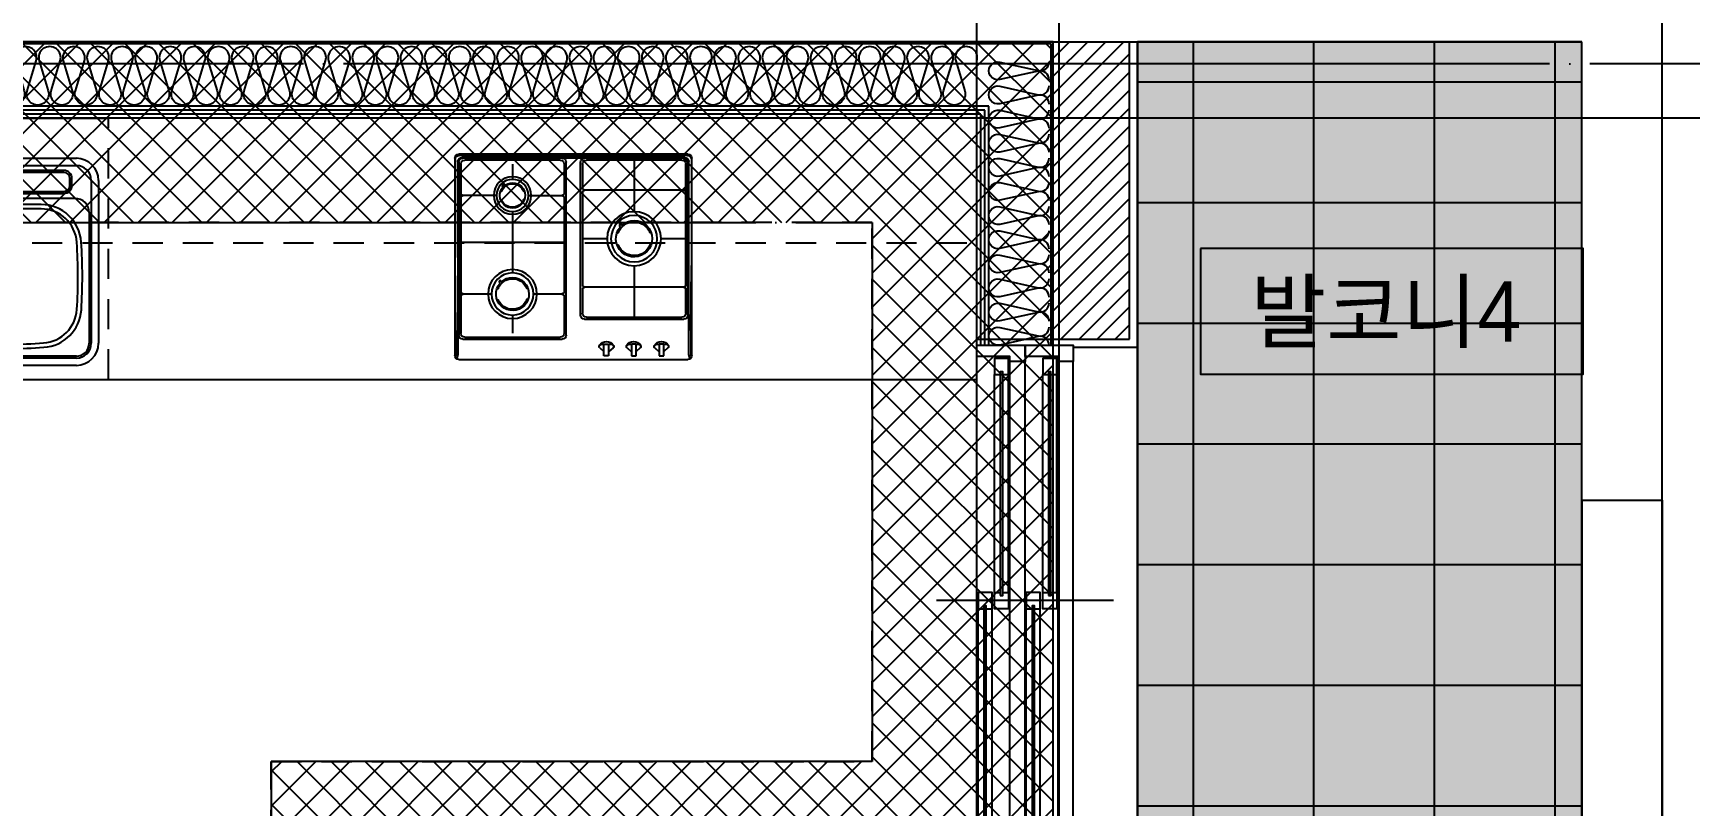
# Model space of a CAD drawing. Header units: millimetres. Extents: x -24416 to 92204, y -190080 to 23760.
# Drawn here: x 27491 to 31613, y -169201 to -167280 of the extents above; entities that cross this region are included whole.
import ezdxf
from ezdxf.enums import TextEntityAlignment as Align

# ---------------------------------------------------------------- set-up
doc = ezdxf.new("R2010")
doc.units = ezdxf.units.MM
doc.header["$LTSCALE"] = 50
for name, pattern in [('-HID', [2.5, 1.5, -1]), ('AUDIT_D_220706163347-0', [0]), ('CEN', [62, 60, -1, 0, -1]), ('HID', [2.5, 1.5, -1])]:
    doc.linetypes.add(name, pattern=pattern)
doc.layers.get('defpoints').update_dxf_attribs({"color": 139})
for name, color, linetype in [('A_HAT', 8, 'Continuous'), ('AA-단열-바닥-욕실', 30, 'Continuous'), ('CEN_CON', 1, 'CEN'), ('CEN_WALL', 12, 'CEN'), ('CONC', 2, 'Continuous'), ('dan1', 7, 'HID'), ('ELE3_CON', 7, 'Continuous'), ('ELE4', 4, 'Continuous'), ('ETC', 6, 'Continuous'), ('F-FUR-설치', 6, 'Continuous'), ('FIN', 6, 'Continuous'), ('FUR', 4, 'Continuous'), ('FUR_가전', 8, 'HID'), ('HAT', 9, 'Continuous'), ('INS', 252, 'Continuous'), ('INSUL', 8, 'Continuous'), ('WAL', 3, 'Continuous'), ('WAL_DRY', 7, 'Continuous'), ('WIN', 4, 'Continuous'), ('바닥타일', 8, 'Continuous'), ('실명', 3, 'AUDIT_D_220706163347-0'), ('실명박스', 7, 'AUDIT_D_220706163347-0')]:
    doc.layers.add(name, color=color, linetype=linetype)
for name, color, linetype, plot in [('AA-CEN', 1, 'CEN', False), ('Defpoint', 135, 'Continuous', False), ('MC', 135, 'Continuous', False)]:
    doc.layers.add(name, color=color, linetype=linetype, plot=plot)
doc.styles.add('HAUD01', font='Dotum.ttf')

# ---------------------------------------------------------------- blocks, each defined once
blk = doc.blocks.new('insul1')
blk.add_lwpolyline([(0, 0, 0.480617), (0.146, 0.183), (0.004, 0.817, -1.249969), (0.296, 0.817), (0.154, 0.183, 0.480617), (0.3, 0, 0.480617)], format="xyb")
blk = doc.blocks.new('A$Cd15f0f88')
at = {"layer": 'Defpoint'}
for p, q in [((100, 1300), (340, 1300)), ((100, 0), (340, 0))]:
    blk.add_line(p, q, dxfattribs=at)
at = {"layer": 'WIN', "color": 8}
for p, q in [((100, 43), (100, 1257)), ((182, 55), (182, 1245)), ((220, 55), (220, 1245)), ((302, 55), (302, 1245)), ((340, 55), (340, 1245)), ((144, 670), (144, 1212)), ((179, 670), (179, 1212)), ((264, 670), (264, 1212)), ((299, 670), (299, 1212)), ((103, 88), (103, 630)), ((138, 88), (138, 630)), ((223, 88), (223, 630)), ((258, 88), (258, 630))]:
    blk.add_line(p, q, dxfattribs=at)
at = {"layer": 'WIN'}
blk.add_line((440, 650), (0, 650), dxfattribs=at)
for points in [[(182, 1245), (182, 1257), (100, 1257), (100, 1285), (220, 1285), (220, 1245), (182, 1245)], [(302, 1245), (302, 1257), (220, 1257), (220, 1285), (340, 1285), (340, 1245), (302, 1245)], [(164.5, 1212), (179, 1212), (179, 1252), (144, 1252), (144, 1212), (158.5, 1212)], [(284.5, 1212), (299, 1212), (299, 1252), (264, 1252), (264, 1212), (278.5, 1212)], [(158.5, 663), (164.5, 663), (164.5, 1219), (158.5, 1219), (158.5, 663)], [(278.5, 663), (284.5, 663), (284.5, 1219), (278.5, 1219), (278.5, 663)], [(123.5, 630), (138, 630), (138, 670), (103, 670), (103, 630), (117.5, 630)], [(164.5, 670), (179, 670), (179, 630), (144, 630), (144, 670), (158.5, 670)], [(243.5, 630), (258, 630), (258, 670), (223, 670), (223, 630), (237.5, 630)], [(284.5, 670), (299, 670), (299, 630), (264, 630), (264, 670), (278.5, 670)], [(117.5, 81), (123.5, 81), (123.5, 637), (117.5, 637), (117.5, 81)], [(237.5, 81), (243.5, 81), (243.5, 637), (237.5, 637), (237.5, 81)], [(123.5, 88), (138, 88), (138, 48), (103, 48), (103, 88), (117.5, 88)], [(243.5, 88), (258, 88), (258, 48), (223, 48), (223, 88), (237.5, 88)], [(182, 55), (182, 43), (100, 43), (100, 15), (220, 15), (220, 55), (182, 55)], [(302, 55), (302, 43), (220, 43), (220, 15), (340, 15), (340, 55), (302, 55)]]:
    blk.add_lwpolyline(points, dxfattribs=at)
blk = doc.blocks.new('DongSinsul_1')
at = {"layer": 'INSUL'}
blk.add_lwpolyline([(0, 0.25, 1.34403), (0.35, 0.25), (0.2, 0.75, -1.34403), (0.55, 0.75), (0.4, 0.25)], format="xyb", dxfattribs=at)
blk = doc.blocks.new('K-sink')
at = {"layer": 'FUR'}
for p, q in [((-370, -105), (370, -105)), ((-370, -123), (370, -123)), ((-425, -565), (-425, -160)), ((-407, -160), (-407, -565)), ((-407, -565), (-407, -160)), ((-208.1, -150.2), (-210.6, -162.4)), ((-208.1, -150.2), (-210.6, -162.4)), ((-210.6, -162.4), (-203.8, -172.8)), ((-210.6, -162.4), (-203.8, -172.8)), ((-197.8, -143.4), (-208.1, -150.2)), ((-197.8, -143.4), (-208.1, -150.2)), ((-185.6, -145.9), (-197.8, -143.4)), ((-185.6, -145.9), (-197.8, -143.4)), ((-178.7, -156.2), (-185.6, -145.9)), ((-178.7, -156.2), (-185.6, -145.9)), ((-181.2, -168.4), (-178.7, -156.2)), ((-181.2, -168.4), (-178.7, -156.2)), ((-108.2, -128), (108.2, -128)), ((206.6, -155.1), (206.6, -172.4)), ((339.1, -135.1), (226.6, -135.1)), ((359.1, -172.4), (359.1, -155.1)), ((407, -160), (407, -565)), ((425, -160), (425, -565)), ((-367, -205), (-211.7, -205)), ((-203.8, -172.8), (-191.6, -175.3)), ((-203.8, -172.8), (-191.6, -175.3)), ((-191.6, -175.3), (-181.2, -168.4)), ((-191.6, -175.3), (-181.2, -168.4)), ((367, -205), (211.7, -205)), ((226.6, -192.4), (339.1, -192.4)), ((-402, -565), (-402, -240)), ((-282.3, -220), (-192, -220)), ((-282.3, -220), (-211.7, -220)), ((130, -230), (130, -602)), ((140, -220), (211.7, -220)), ((282.3, -220), (211.7, -220)), ((402, -240), (402, -565)), ((-157, -255), (-157, -544.5)), ((135.3, -597), (-370, -597)), ((370, -602), (-370, -602)), ((-129.7, -584.6), (-130.3, -592.4)), ((-118, -580), (0, -580)), ((118, -580), (0, -580)), ((129.7, -584.6), (130.3, -592.4)), ((370, -597), (135.3, -597)), ((370, -620), (-370, -620))]:
    blk.add_line(p, q, dxfattribs=at)
at = {"layer": 'FUR', "ltscale": 0.6}
for p, q in [((-217.1, -144.2), (-221.2, -164.5)), ((-221.2, -164.5), (-209.8, -181.7)), ((-199.9, -132.8), (-217.1, -144.2)), ((-179.6, -136.9), (-199.9, -132.8)), ((-168.1, -154.1), (-179.6, -136.9)), ((-172.2, -174.4), (-168.1, -154.1)), ((-209.8, -181.7), (-189.5, -185.9)), ((-191.6, -175.3), (-169.5, -208.6)), ((-189.5, -185.9), (-172.2, -174.4))]:
    blk.add_line(p, q, dxfattribs=at)
at = {"layer": 'FUR', "color": 199}
for p, q in [((-76.6, -140), (-93.4, -140)), ((87.5, -140), (-87.5, -140)), ((-85, -148.4), (-85, -131.6)), ((93.4, -140), (76.6, -140)), ((85, -148.4), (85, -131.6)), ((-282.3, -231), (-211.7, -231)), ((0, -445), (0, -208.5)), ((0, -326.8), (-129.1, -326.8)), ((0, -326.8), (140.9, -326.8))]:
    blk.add_line(p, q, dxfattribs=at)
at = {"layer": 'FUR', "color": 199, "ltscale": 0.5}
for p, q in [((211.6, -155.1), (211.6, -172.4)), ((339.1, -140.1), (226.6, -140.1)), ((354.1, -172.4), (354.1, -155.1)), ((-122.6, -189.3), (-120.6, -186.7)), ((122.6, -189.3), (120.3, -186.5)), ((226.6, -187.4), (339.1, -187.4)), ((-282.3, -226), (-192, -226)), ((110.6, -215), (-110.6, -215)), ((282.3, -231), (211.7, -231)), ((-162, -256), (-162, -543.5)), ((-118, -569), (0, -569)), ((118, -569), (0, -569))]:
    blk.add_line(p, q, dxfattribs=at)
at = {"layer": 'FUR', "ltscale": 0.5}
blk.add_line((110.6, -220), (-110.6, -220), dxfattribs=at)
at = {"layer": 'FUR', "color": 199}
for centre, radius in [((-195.2, -158.9), 21.9), ((-85, -140), 2.5), ((85, -140), 2.5), ((0, -320), 90), ((0, -320), 81)]:
    blk.add_circle(centre, radius, dxfattribs=at)
at = {"layer": 'FUR'}
for centre, radius in [((169.6, -160), 12.2), ((0, -320), 94.5)]:
    blk.add_circle(centre, radius, dxfattribs=at)
for centre, radius, start, end in [((-370, -160), 55, 90, 180), ((-370, -160), 37, 90, 180), ((370, -160), 55, 0, 90), ((370, -160), 37, 0, 90), ((-211.7, -100), 105, 270, 343.3193), ((0, -340), 200, 90, 131.4096), ((-108.2, -131), 3, 90, 163.3193), ((0, -340), 200, 48.5904, 90), ((108.2, -131), 3, 16.6807, 90), ((211.7, -100), 105, 196.6807, 270), ((226.6, -155.1), 20, 90, 180), ((339.1, -155.1), 20, 360, 90), ((-367, -240), 35, 90, 180), ((-211.7, -100), 120, 270, 311.4096), ((211.7, -100), 120, 228.5904, 270), ((226.6, -172.4), 20, 180, 270), ((339.1, -172.4), 20, 270, 0), ((367, -240), 35, 0, 90), ((-282.3, -320), 100, 90, 176.1774), ((-192, -255), 35, 0, 90), ((140, -230), 10, 90.025, 180), ((282.3, -320), 100, 3.8226, 90), ((914.2, -400), 1299.2, 176.1751, 183.5988), ((-915, -400), 1300, 356.4036, 3.8226), ((-282.6, -475.3), 100, 183.5964, 266.1102), ((282.6, -475.3), 100, 273.8898, 356.4036), ((-370, -565), 55, 180, 270), ((-370, -565), 37, 180, 270), ((-370, -565), 32, 180, 270), ((-140.2, 1619.9), 2200, 266.1102, 270.5776), ((-192, -544.5), 35, 268.6272, 0), ((140.2, 1619.9), 2200, 269.4224, 273.8898), ((370, -565), 32, 270, 0), ((370, -565), 37, 270, 0), ((370, -565), 55, 270, 0), ((-135.3, -592), 5, 270, 355), ((-124.7, -585.1), 5, 90.4028, 175), ((140.2, 1619.9), 2200, 269.4224, 269.5972), ((124.7, -585.1), 5, 5, 89.5972), ((138.7, -588.4), 8.66, 181.0559, 263.1777), ((135.3, -592), 5, 185, 270)]:
    blk.add_arc(centre, radius, start, end, dxfattribs=at)
at = {"layer": 'FUR', "color": 199, "ltscale": 0.5}
for centre, radius, start, end in [((0, -340), 195, 90, 128.1858), ((0, -340), 195, 51.926, 90), ((226.6, -155.1), 15, 90, 180), ((339.1, -155.1), 15, 0, 90), ((-112.1, -200.1), 15, 134.2485, 274.3944), ((112.1, -200.1), 15, 265.6056, 45.7515), ((226.6, -172.4), 15, 180, 270), ((339.1, -172.4), 15, 270, 0), ((-282.3, -320), 94, 90, 176.1774), ((-192, -256), 30, 0, 90), ((222.9, -131.6), 100, 228.7744, 263.5192), ((282.3, -320), 89, 3.8226, 90), ((915, -400), 1294, 176.1774, 183.5964), ((-915, -400), 1289, 356.4036, 3.8226), ((-282.6, -475.3), 94, 183.5964, 266.1102), ((282.6, -475.3), 89, 273.8898, 356.4036), ((-140.2, 1619.9), 2194, 266.1102, 268.6266), ((-192, -543.5), 30, 268.6266, 0), ((140.2, 1619.9), 2189, 269.4224, 273.8898)]:
    blk.add_arc(centre, radius, start, end, dxfattribs=at)
at = {"layer": 'FUR', "ltscale": 0.5}
for centre, start, end in [((-112.1, -200.1), 134.2485, 274.3944), ((112.1, -200.1), 265.6056, 45.7515)]:
    blk.add_arc(centre, 20, start, end, dxfattribs=at)
at = {"layer": 'FUR', "color": 199}
for centre, radius, start, end in [((-282.3, -320), 89, 90, 176.1774), ((-222.9, -131.6), 100, 276.4808, 311.2256), ((914.2, -400), 1288.2, 176.1751, 183.5988), ((-282.6, -475.3), 89, 183.5964, 266.1102), ((-140.2, 1619.9), 2189, 266.1102, 270.5776)]:
    blk.add_arc(centre, radius, start, end, dxfattribs=at)
at = {"layer": 'FUR', "ltscale": 0.6}
for points in [[(-221.2, -164.5), (-210.6, -162.4), (-208.1, -150.2), (-217.1, -144.2)], [(-209.8, -181.7), (-203.8, -172.8), (-210.6, -162.4), (-221.2, -164.5)], [(-217.1, -144.2), (-199.9, -132.8), (-197.8, -143.4), (-208.1, -150.2)], [(-199.9, -132.8), (-197.8, -143.4), (-185.6, -145.9), (-179.6, -136.9)], [(-179.6, -136.9), (-185.6, -145.9), (-178.7, -156.2), (-168.1, -154.1)], [(-172.2, -174.4), (-168.1, -154.1), (-178.7, -156.2), (-181.2, -168.4)], [(-209.8, -181.7), (-189.5, -185.9), (-191.6, -175.3), (-203.8, -172.8)], [(-184, -194.2), (-189.5, -185.9), (-191.6, -175.3), (-184, -194.2)], [(-191.6, -175.3), (-169.5, -208.6), (-191.6, -175.3)], [(-124.5, -274.7), (-124.5, -274.7), (-184, -194.2)], [(-172.2, -174.4), (-166.7, -182.8), (-166.7, -182.8), (-181.2, -168.4)], [(-159.1, -201.7), (-181.2, -168.4), (-181.2, -168.4), (-159.1, -201.7)], [(-115.8, -269), (-115.3, -268.8), (-124.9, -275.1), (-124.5, -274.7)], [(-115.1, -273.3), (-115.8, -269), (-124.5, -274.7), (-120.8, -277.1)], [(-124.2, -286.5), (-120.4, -284), (-114.2, -287.1), (-113.9, -291.7)], [(-104.4, -285.4), (-113.9, -291.7), (-114.2, -287.1), (-108.5, -283.3)], [(-105.1, -273.9), (-108.9, -276.4), (-108.5, -283.3), (-104.4, -285.4)]]:
    blk.add_3dface(points, dxfattribs=at)
at = {"layer": 'FUR', "ltscale": 0.6, "invisible_edges": 8}
for points in [[(-191.6, -175.3), (-203.8, -172.8), (-210.6, -162.4), (-208.1, -150.2)], [(-197.8, -143.4), (-185.6, -145.9), (-178.7, -156.2), (-181.2, -168.4)], [(-124.9, -275.1), (-124.5, -274.7), (-124.5, -274.7), (-120.8, -277.1)], [(-120.8, -277.1), (-120.4, -284), (-124.2, -286.5), (-124.9, -275.1)], [(-120.4, -284), (-120.8, -277.1), (-115.1, -273.3), (-108.9, -276.4)], [(-108.9, -276.4), (-108.5, -283.3), (-114.2, -287.1), (-120.4, -284)], [(-108.9, -276.4), (-105.1, -273.9), (-115.3, -268.8), (-115.8, -269)], [(-115.8, -269), (-115.8, -269), (-115.1, -273.3), (-108.9, -276.4)]]:
    blk.add_3dface(points, dxfattribs=at)
at = {"layer": 'FUR', "invisible_edges": 10}
blk.add_3dface([(-208.1, -150.2), (-197.8, -143.4), (-181.2, -168.4), (-191.6, -175.3)], dxfattribs=at)
at = {"layer": 'FUR'}
for points in [[(-189.5, -185.9), (-191.6, -175.3), (-181.2, -168.4), (-172.2, -174.4)], [(-166.7, -182.8), (-181.2, -168.4), (-191.6, -175.3), (-184, -194.2)], [(-181.2, -168.4), (-191.6, -175.3), (-169.5, -208.6), (-159.1, -201.7)], [(-169.5, -208.6), (-159.1, -201.7), (-181.2, -168.4), (-191.6, -175.3)], [(-172.2, -174.4), (-166.7, -182.8), (-184, -194.2), (-189.5, -185.9)], [(-184, -194.2), (-166.7, -182.8), (-115.8, -269), (-124.5, -274.7)], [(-115.8, -269), (-166.7, -182.8), (-184, -194.2), (-124.5, -274.7)], [(-115.8, -269), (-115.8, -269), (-166.7, -182.8)]]:
    blk.add_3dface(points, dxfattribs=at)
blk = doc.blocks.new('싱크')
at = {"layer": 'defpoints'}
for p, q in [((-18.3, 0), (-18.3, 1350)), ((631.7, 0), (631.7, 1350))]:
    blk.add_line(p, q, dxfattribs=at)
at = {"layer": 'defpoints', "linetype": '-HID'}
for p, q in [((631.7, 1350), (-18.3, 1350)), ((631.7, 450), (-18.3, 450)), ((631.7, 0), (-18.3, 0))]:
    blk.add_line(p, q, dxfattribs=at)
at = {"layer": 'FUR_가전', "rotation": 90}
blk.add_blockref('K-sink', (-23.3, 900), dxfattribs=at)
blk = doc.blocks.new('쿡탑')
at = {"layer": 'FUR'}
for p, q in [((460711, 189095.4), (460711, 189585.4)), ((460721, 189595.4), (461291, 189595.4)), ((460722, 189592.4), (461290, 189592.4)), ((460729, 189587.4), (461283, 189587.4)), ((460731, 189585.4), (461281, 189585.4)), ((461301, 189585.4), (461301, 189095.4)), ((460712, 189582.4), (460712, 189318.9)), ((460719, 189103.9), (460719, 189577.4)), ((460721, 189195.4), (460721, 189575.4)), ((460726, 189267.1), (460726, 189570.4)), ((460736, 189580.4), (460973.5, 189580.4)), ((460854.8, 189580.4), (460854.8, 189452.6)), ((460983.5, 189570.4), (460983.5, 189508.6)), ((460988.5, 189195.4), (460988.5, 189575.4)), ((461023.5, 189145.4), (461023.5, 189575.4)), ((461028.5, 189570.4), (461028.5, 189495.4)), ((461038.5, 189580.4), (461276, 189580.4)), ((461157.3, 189570.4), (461157.3, 189532.9)), ((461286, 189570.4), (461286, 189150.4)), ((461291, 189575.4), (461291, 189145.4)), ((461293, 189577.4), (461293, 189103.9)), ((461300, 189582.4), (461300, 189338.9)), ((460728, 189508.6), (460726, 189508.6)), ((460728, 189503.6), (460726, 189503.6)), ((460730.3, 189506.1), (460979.2, 189506.1)), ((460981.6, 189508.6), (460983.5, 189508.6)), ((460981.6, 189503.6), (460983.5, 189503.6)), ((460983.5, 189503.6), (460983.5, 189267.1)), ((461030.5, 189495.4), (461028.5, 189495.4)), ((461028.5, 189490.4), (461028.5, 189250.4)), ((461030.5, 189490.4), (461028.5, 189490.4)), ((461117.2, 189492.9), (461032.9, 189492.9)), ((461197.3, 189492.9), (461281.7, 189492.9)), ((461284.1, 189495.4), (461286, 189495.4)), ((461284.1, 189490.4), (461286, 189490.4)), ((461157.3, 189452.8), (461157.3, 189300.1)), ((460726, 189385.4), (460787.6, 189385.4)), ((460922, 189385.4), (460983.5, 189385.4)), ((461286, 189376.5), (461028.5, 189376.5)), ((461298, 189156.9), (461300, 189338.9)), ((460714, 189156.9), (460712, 189318.9)), ((460854.8, 189318.1), (460854.8, 189190.4)), ((460728, 189267.1), (460726, 189267.1)), ((460726, 189200.4), (460726, 189262.1)), ((460728, 189262.1), (460726, 189262.1)), ((460730.3, 189264.6), (460979.2, 189264.6)), ((460981.6, 189267.1), (460983.5, 189267.1)), ((460981.6, 189262.1), (460983.5, 189262.1)), ((460983.5, 189262.1), (460983.5, 189200.4)), ((461030.5, 189250.4), (461028.5, 189250.4)), ((461028.5, 189245.4), (461028.5, 189150.4)), ((461030.5, 189245.4), (461028.5, 189245.4)), ((461032.8, 189247.9), (461105, 189247.9)), ((461209.6, 189247.9), (461281.7, 189247.9)), ((461284.1, 189250.4), (461286, 189250.4)), ((461284.1, 189245.4), (461286, 189245.4)), ((460978.5, 189185.4), (460731, 189185.4)), ((460973.5, 189190.4), (460736, 189190.4)), ((461157.3, 189195.6), (461157.3, 189150.4)), ((460714, 189156.9), (460714, 189095.4)), ((461281, 189135.4), (461033.5, 189135.4)), ((461276, 189140.4), (461038.5, 189140.4)), ((461298, 189156.9), (461298, 189095.4)), ((460770.5, 189113.9), (460780.7, 189104.7)), ((460770.5, 189113.9), (460780.7, 189104.7)), ((460780.9, 189123.2), (460792.2, 189123.2)), ((460780.9, 189094.2), (460780.9, 189123.2)), ((460780.9, 189123.2), (460792.2, 189123.2)), ((460780.9, 189094.2), (460780.9, 189123.2)), ((460792.2, 189094.2), (460780.9, 189094.2)), ((460792.2, 189094.2), (460780.9, 189094.2)), ((460792.2, 189123.2), (460792.2, 189094.2)), ((460792.2, 189123.2), (460792.2, 189094.2)), ((460803.4, 189113.7), (460792.2, 189104.5)), ((460803.4, 189113.7), (460792.2, 189104.5)), ((460839.4, 189113.9), (460849.6, 189104.7)), ((460839.4, 189113.9), (460849.6, 189104.7)), ((460839.4, 189113.9), (460849.6, 189104.7)), ((460839.4, 189113.9), (460849.6, 189104.7)), ((460839.4, 189113.9), (460849.6, 189104.7)), ((460839.4, 189113.9), (460849.6, 189104.7)), ((460839.4, 189113.9), (460849.6, 189104.7)), ((460839.4, 189113.9), (460849.6, 189104.7)), ((460849.9, 189123.1), (460861.2, 189123.1)), ((460849.9, 189094.2), (460849.9, 189123.1)), ((460849.9, 189123.1), (460861.2, 189123.1)), ((460849.9, 189094.2), (460849.9, 189123.1)), ((460849.9, 189123.1), (460861.2, 189123.1)), ((460849.9, 189094.2), (460849.9, 189123.1)), ((460849.9, 189123.1), (460861.2, 189123.1)), ((460849.9, 189094.2), (460849.9, 189123.1)), ((460849.9, 189123.1), (460861.2, 189123.1)), ((460849.9, 189094.2), (460849.9, 189123.1)), ((460849.9, 189123.1), (460861.2, 189123.1)), ((460849.9, 189094.2), (460849.9, 189123.1)), ((460849.9, 189123.1), (460861.2, 189123.1)), ((460849.9, 189094.2), (460849.9, 189123.1)), ((460849.9, 189123.1), (460861.2, 189123.1)), ((460849.9, 189094.2), (460849.9, 189123.1)), ((460861.2, 189094.2), (460849.9, 189094.2)), ((460861.2, 189094.2), (460849.9, 189094.2)), ((460861.2, 189094.2), (460849.9, 189094.2)), ((460861.2, 189094.2), (460849.9, 189094.2)), ((460861.2, 189094.2), (460849.9, 189094.2)), ((460861.2, 189094.2), (460849.9, 189094.2)), ((460861.2, 189094.2), (460849.9, 189094.2)), ((460861.2, 189094.2), (460849.9, 189094.2)), ((460872.3, 189113.7), (460861.1, 189104.5)), ((460872.3, 189113.7), (460861.1, 189104.5)), ((460872.3, 189113.7), (460861.1, 189104.5)), ((460872.3, 189113.7), (460861.1, 189104.5)), ((460872.3, 189113.7), (460861.1, 189104.5)), ((460872.3, 189113.7), (460861.1, 189104.5)), ((460872.3, 189113.7), (460861.1, 189104.5)), ((460872.3, 189113.7), (460861.1, 189104.5)), ((460861.2, 189123.1), (460861.2, 189094.2)), ((460861.2, 189123.1), (460861.2, 189094.2)), ((460861.2, 189123.1), (460861.2, 189094.2)), ((460861.2, 189123.1), (460861.2, 189094.2)), ((460861.2, 189123.1), (460861.2, 189094.2)), ((460861.2, 189123.1), (460861.2, 189094.2)), ((460861.2, 189123.1), (460861.2, 189094.2)), ((460861.2, 189123.1), (460861.2, 189094.2)), ((460907.3, 189113.7), (460918.4, 189104.5)), ((460907.3, 189113.7), (460918.4, 189104.5)), ((460907.3, 189113.7), (460918.4, 189104.5)), ((460907.3, 189113.7), (460918.4, 189104.5)), ((460907.3, 189113.7), (460918.4, 189104.5)), ((460907.3, 189113.7), (460918.4, 189104.5)), ((460907.3, 189113.7), (460918.4, 189104.5)), ((460907.3, 189113.7), (460918.4, 189104.5)), ((460929.7, 189123.1), (460918.4, 189123.1)), ((460918.4, 189123.1), (460918.4, 189094.2)), ((460929.7, 189123.1), (460918.4, 189123.1)), ((460918.4, 189123.1), (460918.4, 189094.2)), ((460929.7, 189123.1), (460918.4, 189123.1)), ((460918.4, 189123.1), (460918.4, 189094.2)), ((460929.7, 189123.1), (460918.4, 189123.1)), ((460918.4, 189123.1), (460918.4, 189094.2)), ((460929.7, 189123.1), (460918.4, 189123.1)), ((460918.4, 189123.1), (460918.4, 189094.2)), ((460929.7, 189123.1), (460918.4, 189123.1)), ((460918.4, 189123.1), (460918.4, 189094.2)), ((460929.7, 189123.1), (460918.4, 189123.1)), ((460918.4, 189123.1), (460918.4, 189094.2)), ((460929.7, 189123.1), (460918.4, 189123.1)), ((460918.4, 189123.1), (460918.4, 189094.2)), ((460918.4, 189094.2), (460929.7, 189094.2)), ((460918.4, 189094.2), (460929.7, 189094.2)), ((460918.4, 189094.2), (460929.7, 189094.2)), ((460918.4, 189094.2), (460929.7, 189094.2)), ((460918.4, 189094.2), (460929.7, 189094.2)), ((460918.4, 189094.2), (460929.7, 189094.2)), ((460918.4, 189094.2), (460929.7, 189094.2)), ((460918.4, 189094.2), (460929.7, 189094.2)), ((460929.7, 189094.2), (460929.7, 189123.1)), ((460929.7, 189094.2), (460929.7, 189123.1)), ((460929.7, 189094.2), (460929.7, 189123.1)), ((460929.7, 189094.2), (460929.7, 189123.1)), ((460929.7, 189094.2), (460929.7, 189123.1)), ((460929.7, 189094.2), (460929.7, 189123.1)), ((460929.7, 189094.2), (460929.7, 189123.1)), ((460929.7, 189094.2), (460929.7, 189123.1)), ((460940.2, 189113.9), (460930, 189104.7)), ((460940.2, 189113.9), (460930, 189104.7)), ((460940.2, 189113.9), (460930, 189104.7)), ((460940.2, 189113.9), (460930, 189104.7)), ((460940.2, 189113.9), (460930, 189104.7)), ((460940.2, 189113.9), (460930, 189104.7)), ((460940.2, 189113.9), (460930, 189104.7)), ((460940.2, 189113.9), (460930, 189104.7)), ((461291, 189085.4), (460721, 189085.4))]:
    blk.add_line(p, q, dxfattribs=at)
for centre, radius in [((461157.3, 189492.9), 46.7), ((461157.3, 189492.9), 40), ((460854.8, 189385.4), 67.2), ((460854.8, 189385.4), 57.7), ((461157.3, 189247.9), 60.9), ((461157.3, 189247.9), 52.3)]:
    blk.add_circle(centre, radius, dxfattribs=at)
for centre, radius, start, end in [((460721, 189585.4), 10, 90, 180), ((460722, 189582.4), 10, 90, 180), ((460729, 189577.4), 10, 90, 180), ((460731, 189575.4), 10, 90, 180), ((460978.5, 189575.4), 10, 0, 90), ((461033.5, 189575.4), 10, 90, 180), ((461281, 189575.4), 10, 0, 90), ((461283, 189577.4), 10, 0, 90), ((461290, 189582.4), 10, 0, 90), ((461291, 189585.4), 10, 0, 90), ((460736, 189570.4), 10, 90, 180), ((460973.5, 189570.4), 10, 0, 90), ((461038.5, 189570.4), 10, 90, 180), ((461276, 189570.4), 10, 0, 90), ((460727.8, 189506.1), 2.51, 274.2415, 85.7585), ((460981.7, 189506.1), 2.51, 94.2415, 265.7585), ((461157.3, 189492.9), 31.4, 46.3378, 40.7194), ((461157.9, 189550.4), 55.6, 237.2301, 237.6615), ((461129, 189504.7), 1.53, 237.6615, 337.2181), ((461157.3, 189492.9), 29.2, 21.5687, 157.2181), ((461185.8, 189504.1), 1.53, 201.5687, 301.1252), ((461157.9, 189550.4), 55.6, 301.1252, 301.5566), ((461030.3, 189492.9), 2.51, 274.2415, 85.7585), ((461156.1, 189435.2), 55.6, 120.4999, 120.9395), ((461128.7, 189481.7), 1.53, 21.2578, 120.4999), ((461157.3, 189492.9), 29.2, 201.2578, 336.4054), ((461185.4, 189480.6), 1.53, 57.1633, 156.4054), ((461156.1, 189435.2), 55.6, 56.7238, 57.1633), ((461284.2, 189492.9), 2.51, 94.2415, 265.7585), ((460854.8, 189385.4), 45.2, 46.3378, 40.7194), ((460854.8, 189385.4), 42, 21.5687, 157.2181), ((460855.7, 189468.2), 80, 237.2301, 237.6615), ((460814, 189402.5), 2.21, 237.6615, 337.2181), ((460895.9, 189401.6), 2.21, 201.5687, 301.1252), ((460855.7, 189468.2), 80, 301.1252, 301.5566), ((460853.1, 189302.3), 80, 120.4999, 120.9395), ((460813.6, 189369.3), 2.21, 21.2578, 120.4999), ((460854.8, 189385.4), 42, 201.2578, 336.4054), ((460895.3, 189367.7), 2.21, 57.1633, 156.4054), ((460853.1, 189302.3), 80, 56.7238, 57.1633), ((460727.8, 189264.6), 2.51, 274.2415, 85.7585), ((460981.7, 189264.6), 2.51, 94.2415, 265.7585), ((461157.3, 189247.9), 41, 46.3378, 40.7194), ((461158.1, 189323), 72.6, 237.2301, 237.6615), ((461120.3, 189263.4), 2, 237.6615, 337.2181), ((461157.3, 189247.9), 38.1, 21.5687, 157.2181), ((461194.5, 189262.6), 2, 201.5687, 301.1252), ((461158.1, 189323), 72.6, 301.1252, 301.5566), ((461030.3, 189247.9), 2.51, 274.2415, 85.7585), ((461155.7, 189172.5), 72.6, 120.4999, 120.9395), ((461119.9, 189233.3), 2, 21.2578, 120.4999), ((461157.3, 189247.9), 38.1, 201.2578, 336.4054), ((461194, 189231.8), 2, 57.1633, 156.4054), ((461155.7, 189172.5), 72.6, 56.7238, 57.1633), ((461284.2, 189247.9), 2.51, 94.2415, 265.7585), ((460731, 189195.4), 10, 180, 270), ((460736, 189200.4), 10, 180, 270), ((460973.5, 189200.4), 10, 270, 0), ((460978.5, 189195.4), 10, 270, 0), ((460787, 189109.6), 20.4, 31.2565, 148.5357), ((460787, 189109.6), 20.4, 31.2565, 148.5357), ((460855.9, 189109.5), 20.4, 31.2565, 148.5357), ((460855.9, 189109.5), 20.4, 31.2565, 148.5357), ((460855.9, 189109.5), 20.4, 31.2565, 148.5357), ((460855.9, 189109.5), 20.4, 31.2565, 148.5357), ((460855.9, 189109.5), 20.4, 31.2565, 148.5357), ((460855.9, 189109.5), 20.4, 31.2565, 148.5357), ((460855.9, 189109.5), 20.4, 31.2565, 148.5357), ((460855.9, 189109.5), 20.4, 31.2565, 148.5357), ((460923.6, 189109.5), 20.4, 31.4643, 148.7435), ((460923.6, 189109.5), 20.4, 31.4643, 148.7435), ((460923.6, 189109.5), 20.4, 31.4643, 148.7435), ((460923.6, 189109.5), 20.4, 31.4643, 148.7435), ((460923.6, 189109.5), 20.4, 31.4643, 148.7435), ((460923.6, 189109.5), 20.4, 31.4643, 148.7435), ((460923.6, 189109.5), 20.4, 31.4643, 148.7435), ((460923.6, 189109.5), 20.4, 31.4643, 148.7435), ((461033.5, 189145.4), 10, 180, 270), ((461038.5, 189150.4), 10, 180, 270), ((461276, 189150.4), 10, 270, 0), ((461281, 189145.4), 10, 270, 0), ((460721, 189095.4), 10, 180, 270), ((460708.5, 189096.9), 5.72, 302.473, 344.4523), ((460658.6, 189105.8), 60.4, 341.5721, 1.816), ((460773.8, 189117.6), 5, 148.5357, 228.0471), ((460773.8, 189117.6), 5, 148.5357, 228.0471), ((460776.4, 189115.1), 8.47, 57.3013, 148.1768), ((460776.4, 189115.1), 8.47, 57.3013, 148.1768), ((460796.9, 189113.5), 9.86, 34.7229, 117.6077), ((460796.9, 189113.5), 9.86, 34.7229, 117.6077), ((460800.2, 189117.6), 5, 309.4595, 31.2565), ((460800.2, 189117.6), 5, 309.4595, 31.2565), ((460842.8, 189117.6), 5, 148.5357, 228.0471), ((460842.8, 189117.6), 5, 148.5357, 228.0471), ((460842.8, 189117.6), 5, 148.5357, 228.0471), ((460842.8, 189117.6), 5, 148.5357, 228.0471), ((460842.8, 189117.6), 5, 148.5357, 228.0471), ((460842.8, 189117.6), 5, 148.5357, 228.0471), ((460842.8, 189117.6), 5, 148.5357, 228.0471), ((460842.8, 189117.6), 5, 148.5357, 228.0471), ((460845.3, 189115), 8.47, 57.3013, 148.1768), ((460845.3, 189115), 8.47, 57.3013, 148.1768), ((460845.3, 189115), 8.47, 57.3013, 148.1768), ((460845.3, 189115), 8.47, 57.3013, 148.1768), ((460845.3, 189115), 8.47, 57.3013, 148.1768), ((460845.3, 189115), 8.47, 57.3013, 148.1768), ((460845.3, 189115), 8.47, 57.3013, 148.1768), ((460845.3, 189115), 8.47, 57.3013, 148.1768), ((460865.8, 189113.4), 9.86, 34.7229, 117.6077), ((460865.8, 189113.4), 9.86, 34.7229, 117.6077), ((460865.8, 189113.4), 9.86, 34.7229, 117.6077), ((460865.8, 189113.4), 9.86, 34.7229, 117.6077), ((460865.8, 189113.4), 9.86, 34.7229, 117.6077), ((460865.8, 189113.4), 9.86, 34.7229, 117.6077), ((460865.8, 189113.4), 9.86, 34.7229, 117.6077), ((460865.8, 189113.4), 9.86, 34.7229, 117.6077), ((460869.1, 189117.5), 5, 309.4595, 31.2565), ((460869.1, 189117.5), 5, 309.4595, 31.2565), ((460869.1, 189117.5), 5, 309.4595, 31.2565), ((460869.1, 189117.5), 5, 309.4595, 31.2565), ((460869.1, 189117.5), 5, 309.4595, 31.2565), ((460869.1, 189117.5), 5, 309.4595, 31.2565), ((460869.1, 189117.5), 5, 309.4595, 31.2565), ((460869.1, 189117.5), 5, 309.4595, 31.2565), ((460910.5, 189117.5), 5, 148.7435, 230.5405), ((460910.5, 189117.5), 5, 148.7435, 230.5405), ((460910.5, 189117.5), 5, 148.7435, 230.5405), ((460910.5, 189117.5), 5, 148.7435, 230.5405), ((460910.5, 189117.5), 5, 148.7435, 230.5405), ((460910.5, 189117.5), 5, 148.7435, 230.5405), ((460910.5, 189117.5), 5, 148.7435, 230.5405), ((460910.5, 189117.5), 5, 148.7435, 230.5405), ((460913.8, 189113.4), 9.86, 62.3923, 145.2771), ((460913.8, 189113.4), 9.86, 62.3923, 145.2771), ((460913.8, 189113.4), 9.86, 62.3923, 145.2771), ((460913.8, 189113.4), 9.86, 62.3923, 145.2771), ((460913.8, 189113.4), 9.86, 62.3923, 145.2771), ((460913.8, 189113.4), 9.86, 62.3923, 145.2771), ((460913.8, 189113.4), 9.86, 62.3923, 145.2771), ((460913.8, 189113.4), 9.86, 62.3923, 145.2771), ((460934.2, 189115), 8.47, 31.8232, 122.6987), ((460934.2, 189115), 8.47, 31.8232, 122.6987), ((460934.2, 189115), 8.47, 31.8232, 122.6987), ((460934.2, 189115), 8.47, 31.8232, 122.6987), ((460934.2, 189115), 8.47, 31.8232, 122.6987), ((460934.2, 189115), 8.47, 31.8232, 122.6987), ((460934.2, 189115), 8.47, 31.8232, 122.6987), ((460934.2, 189115), 8.47, 31.8232, 122.6987), ((460936.8, 189117.6), 5, 311.9529, 31.4643), ((460936.8, 189117.6), 5, 311.9529, 31.4643), ((460936.8, 189117.6), 5, 311.9529, 31.4643), ((460936.8, 189117.6), 5, 311.9529, 31.4643), ((460936.8, 189117.6), 5, 311.9529, 31.4643), ((460936.8, 189117.6), 5, 311.9529, 31.4643), ((460936.8, 189117.6), 5, 311.9529, 31.4643), ((460936.8, 189117.6), 5, 311.9529, 31.4643), ((461291, 189095.4), 10, 270, 0), ((461353.4, 189105.8), 60.4, 178.184, 198.4279), ((461303.5, 189096.9), 5.72, 195.5477, 237.527)]:
    blk.add_arc(centre, radius, start, end, dxfattribs=at)
at = {"layer": 'FUR', "extrusion": (0, 0, -1)}
for centre, major_axis in [((461180.8, 189516), (0, -2.7)), ((460888.6, 189418.7), (0, -3.88)), ((461187.9, 189278.1), (0, -3.52))]:
    blk.add_ellipse(centre, major_axis=major_axis, ratio=0.678938, start_param=1.412183, end_param=6.112097, dxfattribs=at)
blk = doc.blocks.new('U-131B(기본)', base_point=(-85340.5, -187585.7))
at = {"layer": 'A_HAT'}
h = blk.add_hatch(dxfattribs=at)
h.set_pattern_fill('ANSI31', color=256, scale=10, style=0)
h.set_pattern_definition([(45, (-275322.57, -137101.113), (-22.4506403, 22.4506403), [])])
h.paths.add_polyline_path([(-59845.5, -177325.7), (-59655.5, -177325.7), (-59655.5, -176585.7), (-59845.5, -176585.7)])
at = {"layer": '바닥타일'}
h = blk.add_hatch(dxfattribs=at)
h.set_pattern_fill('_USER', color=256, scale=300, double=1, pattern_type=0)
h.set_pattern_definition([(0, (-275322.57, -137101.1), (0, 300), []), (90, (-275322.57, -137101.1), (-300, 2e-14), [])])
h.paths.add_polyline_path([(-59635.5, -178825.7), (-58530.5, -178825.7), (-58530.5, -176585.7), (-59635.5, -176585.7)])
at = {"layer": 'CEN_CON'}
for p, q in [((-58330.5, -179305.7), (-58330.5, -175555.7)), ((-55510.5, -176640.7), (-64385.5, -176640.7))]:
    blk.add_line(p, q, dxfattribs=at)
at = {"layer": 'CEN_WALL'}
blk.add_line((-59830.5, -179040.7), (-59830.5, -175555.7), dxfattribs=at)
at = {"layer": 'CONC'}
for p, q in [((-58330.5, -177725.7), (-58330.5, -175610.7)), ((-64035.5, -176585.7), (-59445.5, -176585.7)), ((-59445.5, -176585.7), (-58530.5, -176585.7)), ((-58530.5, -177725.7), (-58530.5, -176585.7)), ((-58530.5, -177725.7), (-58330.5, -177725.7))]:
    blk.add_line(p, q, dxfattribs=at)
at = {"layer": 'dan1'}
blk.add_lwpolyline([(-64545.5, -185620.7), (-61790.5, -185620.7), (-61790.5, -181445.7), (-61790.5, -181445.7), (-61790.5, -178375.7), (-60295.5, -178375.7), (-60295.5, -177035.7), (-63585.5, -177035.7), (-63585.5, -181010.7), (-63895.5, -181010.7)], dxfattribs=at)
at = {"layer": 'ELE3_CON'}
for p, q in [((-58530.5, -177725.7), (-58530.5, -178625.7)), ((-58330.5, -177725.7), (-58330.5, -178625.7))]:
    blk.add_line(p, q, dxfattribs=at)
at = {"layer": 'ELE4'}
blk.add_line((-59635.5, -178605.7), (-59635.5, -177345.7), dxfattribs=at)
at = {"layer": 'FIN'}
for p, q in [((-59635.5, -177345.7), (-59635.5, -176585.7)), ((-59795.5, -177345.7), (-59635.5, -177345.7))]:
    blk.add_line(p, q, dxfattribs=at)
at = {"layer": 'FUR', "linetype": 'HID'}
blk.add_line((-63885.5, -177085.7), (-60035.5, -177085.7), dxfattribs=at)
at = {"layer": 'FUR'}
blk.add_lwpolyline([(-63885.5, -177425.7), (-60035.5, -177425.7), (-60035.5, -176775.7), (-63885.5, -176775.7)], close=True, dxfattribs=at)
at = {"layer": 'INS'}
for p, q in [((-59850.5, -176590.7), (-64025.5, -176590.7)), ((-59850.5, -177340.7), (-59850.5, -176590.7)), ((-60005.5, -176745.7), (-63915.5, -176745.7)), ((-60005.5, -177340.7), (-60005.5, -176745.7))]:
    blk.add_line(p, q, dxfattribs=at)
at = {"layer": 'MC'}
for p, q in [((-60035.5, -179040.7), (-60035.5, -175555.7)), ((-55510.5, -176775.7), (-64385.5, -176775.7))]:
    blk.add_line(p, q, dxfattribs=at)
at = {"layer": 'WAL'}
for p, q in [((-59845.5, -177325.7), (-59845.5, -176585.7)), ((-59655.5, -177325.7), (-59655.5, -176585.7)), ((-59845.5, -177325.7), (-59655.5, -177325.7))]:
    blk.add_line(p, q, dxfattribs=at)
at = {"layer": 'WAL_DRY'}
for p, q in [((-60015.5, -176755.7), (-63905.5, -176755.7)), ((-60015.5, -177340.7), (-60015.5, -176755.7)), ((-60025.5, -176765.7), (-63895.5, -176765.7)), ((-60025.5, -177340.7), (-60025.5, -176765.7))]:
    blk.add_line(p, q, dxfattribs=at)
at = {"layer": 'F-FUR-설치', "xscale": -1}
blk.add_blockref('쿡탑', (399966.8, -366461.1), dxfattribs=at)
at = {"layer": 'FUR', "rotation": 270}
blk.add_blockref('싱크', (-63545.5, -176794), dxfattribs=at)
at = {"layer": 'INS', "xscale": 150.0000000000003, "yscale": 150.0000000000003, "zscale": 150.0000000000003, "rotation": 90, "row_count": 1, "column_count": 12, "row_spacing": -7.888609052210118e-30, "column_spacing": 60.00000000000016}
blk.add_blockref('insul1', (-59855.5, -177340.7), dxfattribs=at)
at = {"layer": 'INSUL', "xscale": 150, "yscale": 150, "zscale": 150, "rotation": 179.9999999999996, "row_count": 1, "column_count": 66, "row_spacing": 1, "column_spacing": 60}
blk.add_blockref('DongSinsul_1', (-60035.5, -176595.7), dxfattribs=at)
at = {"layer": 'WIN'}
blk.add_blockref('A$Cd15f0f88', (-60135.5, -178625.7), dxfattribs=at)
blk = doc.blocks.new('A$C415C5DAF')
at = {"layer": '실명박스'}
blk.add_lwpolyline([(17909.5, -186192.3), (17909.5, -186504.8), (18862.1, -186504.8), (18862.1, -186192.3)], close=True, dxfattribs=at)
at = {"layer": '실명', "style": 'HAUD01'}
blk.add_text('발코니4', height=150, dxfattribs=at).set_placement((18371.1, -186347.5), align=Align.MIDDLE)
blk = doc.blocks.new('A$C1CAF0AFA')
at = {"layer": 'ETC'}
h = blk.add_hatch(dxfattribs=at)
h.set_pattern_fill('CROSS', color=256, scale=10, angle=45)
h.set_pattern_definition([(45, (146065.76, -53460), (7e-15, 89.802561), [31.75, -95.25]), (135, (146088.21, -53460), (-89.802561, 7e-15), [31.75, -95.25])])
h.paths.add_polyline_path([(6318.8, -201860.9), (4478.8, -201860.9), (4478.8, -200570.9), (6318.8, -200570.9)])
h.paths.add_polyline_path([(6448.8, -201860.9), (6448.8, -200580.9), (8088.8, -200580.9), (8088.8, -200755.9), (16098.8, -200755.9), (16098.8, -201860.9)])
h.paths.add_polyline_path([(30238.8, -193300.9), (31343.8, -193300.9), (31343.8, -191060.9), (30238.8, -191060.9)])
h.paths.add_polyline_path([(28743.8, -193510.9), (29208.8, -193510.9), (29208.8, -194420.9), (29848.8, -194420.9), (29848.8, -201860.9), (19288.8, -201860.9), (19288.8, -200755.9), (28743.8, -200755.9)])
h.paths.add_polyline_path([(4478.8, -192515.9), (6708.8, -192515.9), (6708.8, -191925.9), (8648.8, -191925.9), (8648.8, -192810.9), (9118.8, -192810.9), (9118.8, -191925.9), (12818.8, -191925.9), (12818.8, -193280.9), (8888.8, -193280.9), (8888.8, -193730.9), (4478.8, -193720.9)])
at = {"layer": 'HAT'}
h = blk.add_hatch(dxfattribs=at)
h.set_pattern_fill('_USER', color=5, scale=60, angle=45, double=1, pattern_type=0)
h.set_pattern_definition([(45, (0, -53460), (-42.426407, 42.426407), []), (135, (0, -53460), (-42.426407, -42.426407), [])])
h.paths.add_polyline_path([(16098.8, -198242), (19288.8, -198224.5), (19288.8, -200545.9), (28533.8, -200545.9), (28533.8, -193300.9), (30028.8, -193300.9), (30028.8, -191060.9), (25838.8, -191060.9), (25838.8, -195035.9), (19288.8, -195035.9), (19288.8, -195485.9), (25778.8, -195485.9), (25778.8, -195163.4), (25978.8, -195163.4), (25978.8, -195485.9), (26288.8, -195485.9), (26288.8, -191510.9), (29578.8, -191510.9), (29578.8, -192850.9), (28083.8, -192850.9), (28083.8, -200095.9), (25328.8, -200095.9), (25328.8, -200385.9), (25128.8, -200385.9), (25128.8, -200095.9), (19738.8, -200095.9), (19738.8, -197775.9), (15648.8, -197775.9), (15648.8, -200095.9), (13198.8, -200095.9), (13198.8, -200385.9), (12998.8, -200385.9), (12998.8, -200095.9), (8748.8, -200095.9), (8748.8, -199920.9), (8478.8, -199920.9), (8478.8, -200210.9), (8278.8, -200210.9), (8278.8, -199920.9), (4928.8, -199920.9), (4928.8, -194380.9), (8278.8, -194380.9), (8278.8, -194090.9), (8478.8, -194090.9), (8478.8, -194380.9), (9548.8, -194380.9), (9548.8, -193940.9), (12388.8, -193940.9), (12388.8, -195485.9), (12698.8, -195485.9), (12698.8, -195163.4), (12898.8, -195163.4), (12898.8, -195485.9), (19051.8, -195485.9), (19051.8, -195035.9), (16968.8, -195035.9), (16968.8, -194886), (15568.8, -194886), (15568.8, -195035.9), (12838.8, -195035.9), (12838.8, -193490.9), (9098.8, -193490.9), (9098.8, -193930.9), (4478.8, -193930.9), (4478.8, -200370.9), (8298.8, -200370.9), (8298.8, -200545.9), (16098.8, -200545.9)])
at = {"layer": 'AA-CEN', "color": 4}
for points in [[(19288.8, -200545.9), (28533.8, -200545.9), (28533.8, -193300.9), (30028.8, -193300.9), (30028.8, -191060.9), (25838.8, -191060.9)], [(26288.8, -191510.9), (29578.8, -191510.9), (29578.8, -192850.9), (28083.8, -192850.9), (28083.8, -200095.9), (25328.8, -200095.9)]]:
    blk.add_lwpolyline(points, dxfattribs=at)
at = {"layer": 'AA-CEN'}
blk.add_lwpolyline([(30238.8, -193300.9), (31343.8, -193300.9), (31343.8, -191060.9), (30238.8, -191060.9)], close=True, dxfattribs=at)

msp = doc.modelspace()

# ---------------------------------------------------------------- block references
msp.add_blockref('U-131B(기본)', (4533.8, -178300.9))
at = {"layer": 'AA-단열-바닥-욕실'}
msp.add_blockref('A$C1CAF0AFA', (0, 23760), dxfattribs=at)
at = {"layer": '실명박스'}
msp.add_blockref('A$C415C5DAF', (12485.4, 18377.1), dxfattribs=at)

doc.saveas('drawing.dxf')
